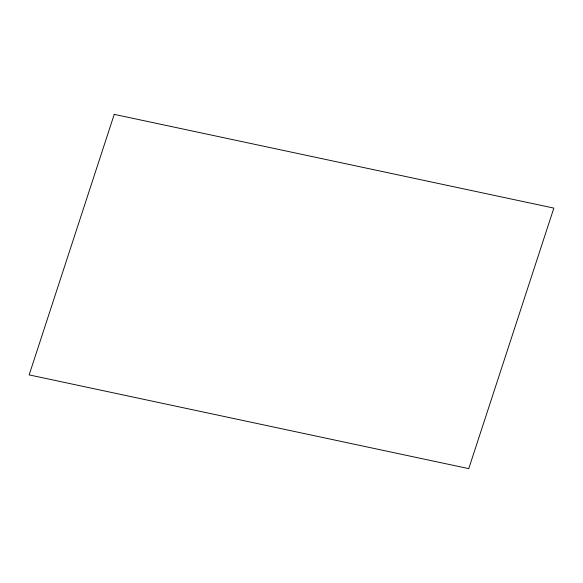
<?xml version="1.0" encoding="UTF-8"?>
<svg xmlns="http://www.w3.org/2000/svg" width="583" height="583" viewBox="0 0 583 583"><rect width="100%" height="100%" fill="white"/><g stroke="black" fill="none" stroke-linecap="round" stroke-linejoin="round"><path stroke-width="0.87" d="M114.239 114.363L29.15 374.898L468.761 468.637L553.85 208.102L114.239 114.363"/></g></svg>
